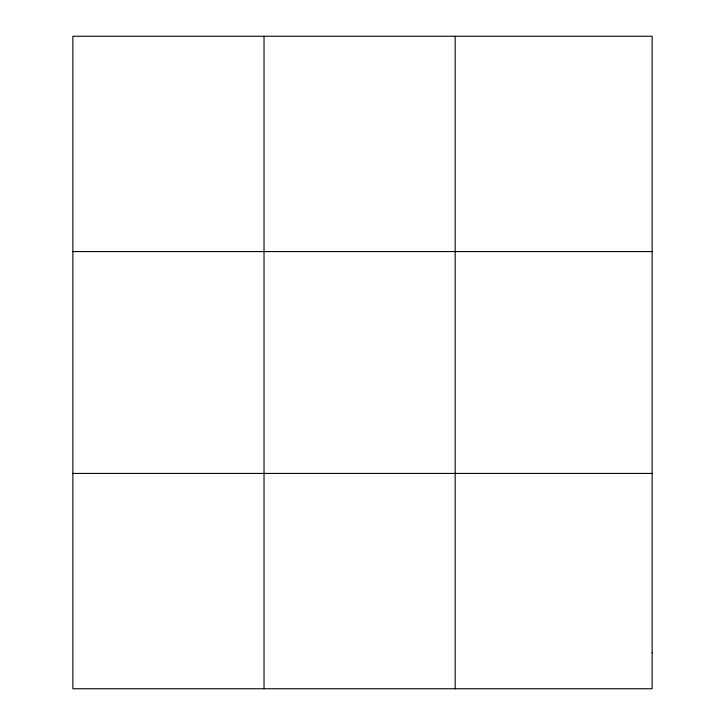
<?xml version="1.0" encoding="UTF-8"?>
<svg xmlns="http://www.w3.org/2000/svg" width="725" height="725" viewBox="0 0 725 725"><rect width="100%" height="100%" fill="white"/><g stroke="black" fill="none" stroke-linecap="round" stroke-linejoin="round"><path stroke-width="1.09" d="M264.027 688.75L264.027 36.25M455.182 688.75L455.182 36.25M72.872 251.575L652.128 251.575M72.872 473.425L652.128 473.425M652.128 652.862L652.128 688.75L72.872 688.75L72.872 36.25L652.128 36.25L652.128 652.862"/></g></svg>
